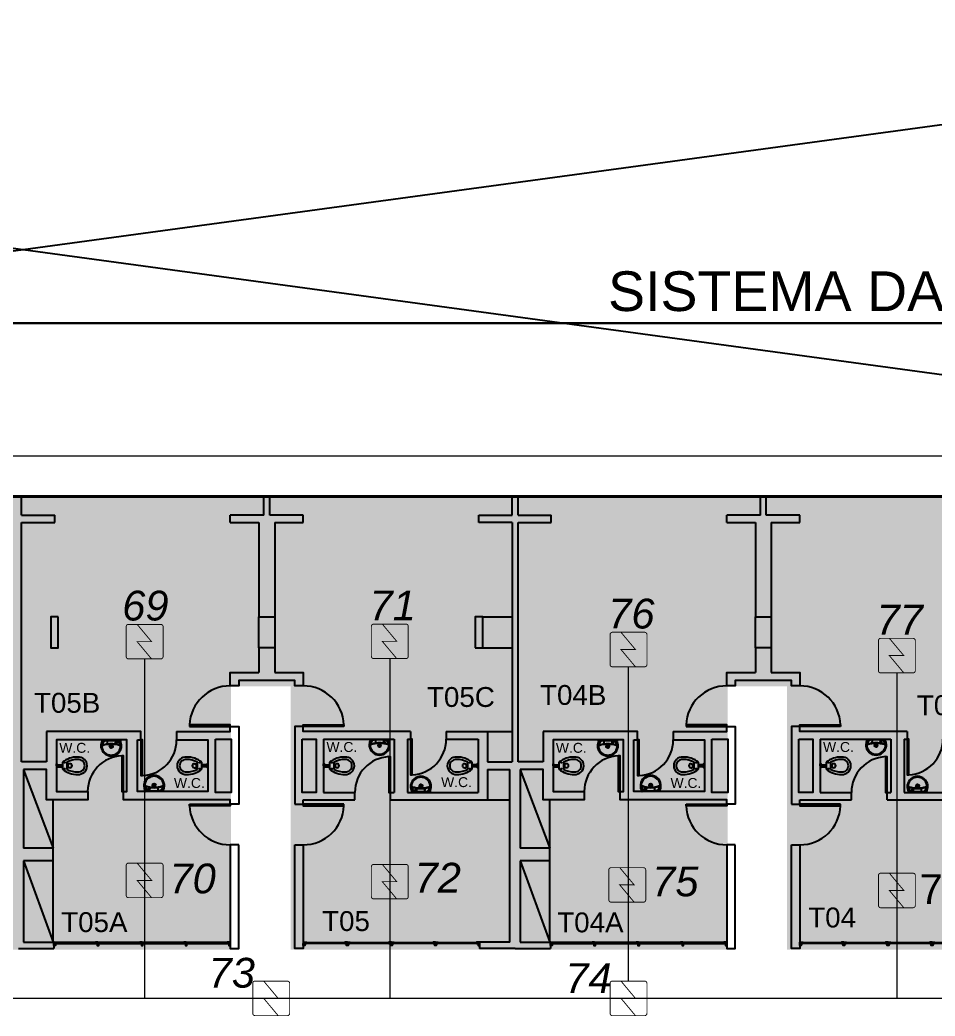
# Model space of a CAD drawing. Header units: metres. Extents: x -331 to 2982, y 362 to 2539.
# Drawn here: x 809.44 to 827.87, y 1304.15 to 1324.22 of the extents above; entities that cross this region are included whole.
import ezdxf

# ---------------------------------------------------------------- set-up
doc = ezdxf.new("R2010")
doc.units = ezdxf.units.M
doc.layers.add('_salas', color=251, linetype='Continuous', plot=False)
for name, color, linetype in [('ALV', 251, 'Continuous'), ('CX', 251, 'Continuous'), ('Det', 251, 'Continuous'), ('DET. FUMAÇA', 1, 'Continuous'), ('Div', 251, 'Continuous'), ('Est', 251, 'Continuous'), ('Mob', 251, 'Continuous'), ('SALAS NOVAS', 7, 'Continuous'), ('Texto_Salas', 251, 'Continuous'), ('vid', 251, 'Continuous')]:
    doc.layers.add(name, color=color, linetype=linetype)
doc.layers.add('Botoeira_antiga', color=74, linetype='Continuous', lineweight=30)
doc.styles.add('ARIAL', font='arial.ttf')
doc.styles.add('DESTAQUE', font='arial.ttf', dxfattribs={"height": 0.4})
doc.styles.get("Standard").update_dxf_attribs({"font": 'arial.ttf', "height": 0.3})
doc.styles.add('X3G_ENTITY_1416A477', font='arial.ttf', dxfattribs={"height": 0.6})
doc.styles.add('X3G_ENTITY_1416A481', font='arial.ttf', dxfattribs={"height": 0.6})
doc.styles.add('X3G_ENTITY_1416A48B', font='arial.ttf', dxfattribs={"height": 0.6})
doc.styles.add('X3G_ENTITY_1416A495', font='arial.ttf', dxfattribs={"height": 0.6})
doc.styles.add('X3G_ENTITY_1416A49F', font='arial.ttf', dxfattribs={"height": 0.6})
doc.styles.add('X3G_ENTITY_1416A4A9', font='arial.ttf', dxfattribs={"height": 0.6})
doc.styles.add('X3G_ENTITY_1416A4B3', font='arial.ttf', dxfattribs={"height": 0.6})
doc.styles.add('X3G_ENTITY_1416A4BD', font='arial.ttf', dxfattribs={"height": 0.6})
doc.styles.add('X3G_ENTITY_1416A4C7', font='arial.ttf', dxfattribs={"height": 0.6})
doc.styles.add('X3G_ENTITY_1416A4D1', font='arial.ttf', dxfattribs={"height": 0.6})

# ---------------------------------------------------------------- blocks, each defined once
blk = doc.blocks.new('Detector de fumaça')
at = {"layer": 'DET. FUMAÇA', "linetype": 'Continuous', "lineweight": 15, "const_width": 0.0187}
blk.add_lwpolyline([(774.599, 539.816), (775.249, 539.816, -0.414214), (775.296, 539.769), (775.296, 539.167, -0.414214), (775.249, 539.12), (774.599, 539.12, -0.414214), (774.553, 539.167), (774.553, 539.769, -0.414214)], format="xyb", close=True, dxfattribs=at)
blk.add_lwpolyline([(774.773, 539.816), (775.064, 539.468), (774.773, 539.468), (775.064, 539.12)], dxfattribs=at)

msp = doc.modelspace()

# ---------------------------------------------------------------- hatches: boundary and pattern name
at = {"layer": '_salas', "transparency": 33554559}
h = msp.add_hatch(color=256, dxfattribs=at)
h.dxf.hatch_style = 1
h.paths.add_polyline_path([(845.886, 1305.49), (845.886, 1314.61), (773.074, 1314.61), (773.074, 1305.49), (773.859, 1305.49), (773.859, 1310.79), (774.889, 1310.79), (774.889, 1305.49), (783.689, 1305.49), (783.689, 1310.79), (784.889, 1310.79), (784.889, 1305.49), (793.689, 1305.49), (793.689, 1310.79), (794.889, 1310.79), (794.889, 1305.49), (803.689, 1305.49), (803.689, 1310.79), (804.889, 1310.79), (804.889, 1305.49), (813.689, 1305.49), (813.689, 1310.79), (814.889, 1310.79), (814.889, 1305.49), (823.689, 1305.49), (823.689, 1310.79), (824.889, 1310.79), (824.889, 1305.49), (833.689, 1305.49), (833.689, 1310.79), (834.889, 1310.79), (834.889, 1305.49), (843.689, 1305.49), (843.689, 1310.79), (844.889, 1310.79), (844.889, 1309.89), (844.879, 1309.89), (844.879, 1305.49)])

# ---------------------------------------------------------------- linework, layer by layer
at = {"layer": 'ALV'}
for p, q in [((809.469, 1314.241), (809.469, 1314.611)), ((814.349, 1314.611), (814.469, 1314.611)), ((814.349, 1314.241), (814.349, 1314.611)), ((814.469, 1314.241), (814.469, 1314.611)), ((819.349, 1314.241), (819.349, 1314.611)), ((819.469, 1314.241), (819.469, 1314.611)), ((824.349, 1314.611), (824.469, 1314.611)), ((824.349, 1314.241), (824.349, 1314.611)), ((824.469, 1314.241), (824.469, 1314.611)), ((809.469, 1314.241), (810.139, 1314.241)), ((810.139, 1314.091), (810.139, 1314.241)), ((813.674, 1314.091), (813.674, 1314.241)), ((814.349, 1314.241), (813.674, 1314.241)), ((815.144, 1314.241), (814.469, 1314.241)), ((815.144, 1314.091), (815.144, 1314.241)), ((818.679, 1314.091), (818.679, 1314.241)), ((818.679, 1314.241), (819.349, 1314.241)), ((819.469, 1314.241), (820.139, 1314.241)), ((820.139, 1314.091), (820.139, 1314.241)), ((823.674, 1314.091), (823.674, 1314.241)), ((824.349, 1314.241), (823.674, 1314.241)), ((825.144, 1314.241), (824.469, 1314.241)), ((825.144, 1314.091), (825.144, 1314.241)), ((809.469, 1309.269), (809.469, 1314.091)), ((809.469, 1314.091), (810.139, 1314.091)), ((813.674, 1314.091), (814.249, 1314.091)), ((814.249, 1314.091), (814.249, 1312.191)), ((814.569, 1314.091), (815.144, 1314.091)), ((814.569, 1314.091), (814.569, 1312.191)), ((819.349, 1314.091), (818.679, 1314.091)), ((819.349, 1314.091), (819.349, 1309.269)), ((819.469, 1309.269), (819.469, 1314.091)), ((819.469, 1314.091), (820.139, 1314.091)), ((823.674, 1314.091), (824.249, 1314.091)), ((824.249, 1314.091), (824.249, 1312.191)), ((824.569, 1314.091), (825.144, 1314.091)), ((824.569, 1314.091), (824.569, 1312.191)), ((814.249, 1311.571), (814.249, 1311.071)), ((814.569, 1311.571), (814.569, 1311.071)), ((824.249, 1311.571), (824.249, 1311.071)), ((824.569, 1311.571), (824.569, 1311.071)), ((810.964, 1309.881), (809.974, 1309.881)), ((809.974, 1309.881), (809.974, 1309.269)), ((817.304, 1309.881), (817.304, 1309.731)), ((818.024, 1309.881), (818.854, 1309.881)), ((818.024, 1309.881), (818.024, 1309.731)), ((818.854, 1309.881), (818.854, 1309.269)), ((820.964, 1309.881), (819.974, 1309.881)), ((819.974, 1309.881), (819.974, 1309.269)), ((827.304, 1309.881), (827.304, 1309.731)), ((815.554, 1309.731), (815.554, 1308.656)), ((815.554, 1309.731), (816.974, 1309.731)), ((816.974, 1309.731), (816.974, 1308.656)), ((817.244, 1309.731), (817.304, 1309.731)), ((817.244, 1309.731), (817.244, 1308.656)), ((818.024, 1309.731), (818.664, 1309.731)), ((818.664, 1309.731), (818.664, 1308.656)), ((825.554, 1309.731), (825.554, 1308.656)), ((825.554, 1309.731), (826.974, 1309.731)), ((826.974, 1309.731), (826.974, 1308.656)), ((827.244, 1309.731), (827.304, 1309.731)), ((827.244, 1309.731), (827.244, 1308.656)), ((809.974, 1309.269), (809.469, 1309.269)), ((818.854, 1309.269), (819.349, 1309.269)), ((819.974, 1309.269), (819.469, 1309.269)), ((809.514, 1309.119), (809.514, 1307.536)), ((818.854, 1309.119), (818.854, 1308.506)), ((818.854, 1309.119), (819.304, 1309.119)), ((819.304, 1305.636), (819.304, 1309.119)), ((819.514, 1309.119), (819.514, 1307.536)), ((815.554, 1308.656), (816.184, 1308.656)), ((816.184, 1308.506), (816.184, 1308.656)), ((816.904, 1308.656), (816.974, 1308.656)), ((816.904, 1308.506), (816.904, 1308.656)), ((817.244, 1308.656), (818.664, 1308.656)), ((825.554, 1308.656), (826.184, 1308.656)), ((826.184, 1308.506), (826.184, 1308.656)), ((826.904, 1308.656), (826.974, 1308.656)), ((826.904, 1308.506), (826.904, 1308.656)), ((827.244, 1308.656), (828.664, 1308.656)), ((814.974, 1308.421), (815.144, 1308.421)), ((815.144, 1308.506), (816.184, 1308.506)), ((815.144, 1308.421), (815.144, 1308.506)), ((816.904, 1308.506), (818.854, 1308.506)), ((824.974, 1308.421), (825.144, 1308.421)), ((825.144, 1308.506), (826.184, 1308.506)), ((825.144, 1308.421), (825.144, 1308.506)), ((826.904, 1308.506), (828.854, 1308.506)), ((810.109, 1307.536), (809.514, 1307.536)), ((810.109, 1307.276), (810.109, 1307.536)), ((820.109, 1307.536), (819.514, 1307.536)), ((820.109, 1307.276), (820.109, 1307.536)), ((809.514, 1307.276), (809.514, 1305.636)), ((810.109, 1307.276), (809.514, 1307.276)), ((819.514, 1307.276), (819.514, 1305.636)), ((820.109, 1307.276), (819.514, 1307.276)), ((809.514, 1305.636), (810.124, 1305.636)), ((810.124, 1305.636), (810.124, 1305.511)), ((819.304, 1305.636), (818.694, 1305.636)), ((818.694, 1305.636), (818.694, 1305.511)), ((819.514, 1305.636), (820.124, 1305.636)), ((820.124, 1305.636), (820.124, 1305.511)), ((809.409, 1305.511), (810.124, 1305.511)), ((819.409, 1305.511), (818.694, 1305.511)), ((819.409, 1305.511), (820.124, 1305.511))]:
    msp.add_line(p, q, dxfattribs=at)
for points in [[(814.569, 1311.071), (815.144, 1311.071), (815.144, 1310.801), (814.974, 1310.801), (814.974, 1310.911), (813.844, 1310.911), (813.844, 1310.801), (813.674, 1310.801), (813.674, 1311.071), (814.249, 1311.071)], [(824.569, 1311.071), (825.144, 1311.071), (825.144, 1310.801), (824.974, 1310.801), (824.974, 1310.911), (823.844, 1310.911), (823.844, 1310.801), (823.674, 1310.801), (823.674, 1311.071), (824.249, 1311.071)], [(812.594, 1309.881), (813.674, 1309.881), (813.674, 1309.981), (813.844, 1309.981), (813.844, 1308.421), (813.674, 1308.421), (813.674, 1308.506), (811.524, 1308.506), (811.524, 1308.674), (811.594, 1308.674), (811.594, 1309.714), (810.174, 1309.714), (810.174, 1308.674), (810.804, 1308.674), (810.804, 1308.506), (809.974, 1308.506), (809.974, 1309.119), (809.514, 1309.119)], [(811.804, 1309.714), (811.874, 1309.714), (811.874, 1309.881), (809.974, 1309.881)], [(812.594, 1309.881), (812.594, 1309.714), (813.224, 1309.714), (813.224, 1308.674), (811.804, 1308.674), (811.804, 1309.714)], [(817.304, 1309.881), (815.144, 1309.881), (815.144, 1309.981), (814.974, 1309.981), (814.974, 1308.421)], [(822.594, 1309.881), (823.674, 1309.881), (823.674, 1309.981), (823.844, 1309.981), (823.844, 1308.421), (823.674, 1308.421), (823.674, 1308.506), (821.524, 1308.506), (821.524, 1308.674), (821.594, 1308.674), (821.594, 1309.714), (820.174, 1309.714), (820.174, 1308.674), (820.804, 1308.674), (820.804, 1308.506), (819.974, 1308.506), (819.974, 1309.119), (819.514, 1309.119)], [(821.804, 1309.714), (821.874, 1309.714), (821.874, 1309.881), (819.974, 1309.881)], [(822.594, 1309.881), (822.594, 1309.714), (823.224, 1309.714), (823.224, 1308.674), (821.804, 1308.674), (821.804, 1309.714)], [(827.304, 1309.881), (825.144, 1309.881), (825.144, 1309.981), (824.974, 1309.981), (824.974, 1308.421)], [(811.884, 1305.615), (811.884, 1305.575), (811.914, 1305.575), (811.914, 1305.615)], [(816.047, 1305.615), (816.047, 1305.575), (816.017, 1305.575), (816.017, 1305.615)], [(816.934, 1305.615), (816.934, 1305.575), (816.904, 1305.575), (816.904, 1305.615)], [(821.884, 1305.615), (821.884, 1305.575), (821.914, 1305.575), (821.914, 1305.615)], [(826.047, 1305.615), (826.047, 1305.575), (826.017, 1305.575), (826.017, 1305.615)], [(826.934, 1305.615), (826.934, 1305.575), (826.904, 1305.575), (826.904, 1305.615)]]:
    msp.add_lwpolyline(points, dxfattribs=at)
for points in [[(813.374, 1309.731), (813.694, 1309.731), (813.694, 1308.656), (813.374, 1308.656)], [(815.124, 1309.731), (815.404, 1309.731), (815.404, 1308.656), (815.124, 1308.656)], [(823.374, 1309.731), (823.694, 1309.731), (823.694, 1308.656), (823.374, 1308.656)], [(825.124, 1309.731), (825.404, 1309.731), (825.404, 1308.656), (825.124, 1308.656)], [(813.844, 1307.601), (813.674, 1307.601), (813.674, 1305.511), (813.844, 1305.511)], [(814.974, 1307.601), (815.144, 1307.601), (815.144, 1305.511), (814.974, 1305.511)], [(823.844, 1307.601), (823.674, 1307.601), (823.674, 1305.511), (823.844, 1305.511)], [(824.974, 1307.601), (825.144, 1307.601), (825.144, 1305.511), (824.974, 1305.511)], [(813.67, 1305.635), (810.128, 1305.635), (810.128, 1305.615), (813.67, 1305.615)], [(811.851, 1305.635), (811.897, 1305.635), (811.897, 1305.615), (811.851, 1305.615), (811.851, 1305.614), (811.898, 1305.614), (811.898, 1305.636), (811.851, 1305.636)], [(811.898, 1305.636), (811.901, 1305.636), (811.901, 1305.614), (811.898, 1305.614)], [(811.947, 1305.635), (811.902, 1305.635), (811.902, 1305.615), (811.947, 1305.615), (811.947, 1305.614), (811.901, 1305.614), (811.901, 1305.636), (811.947, 1305.636)], [(815.148, 1305.635), (818.69, 1305.635), (818.69, 1305.615), (815.148, 1305.615)], [(815.984, 1305.635), (816.029, 1305.635), (816.029, 1305.615), (815.984, 1305.615), (815.984, 1305.614), (816.03, 1305.614), (816.03, 1305.636), (815.984, 1305.636)], [(816.033, 1305.636), (816.03, 1305.636), (816.03, 1305.614), (816.033, 1305.614)], [(816.08, 1305.635), (816.034, 1305.635), (816.034, 1305.615), (816.08, 1305.615), (816.08, 1305.614), (816.033, 1305.614), (816.033, 1305.636), (816.08, 1305.636)], [(816.871, 1305.635), (816.917, 1305.635), (816.917, 1305.615), (816.871, 1305.615), (816.871, 1305.614), (816.918, 1305.614), (816.918, 1305.636), (816.871, 1305.636)], [(816.921, 1305.636), (816.918, 1305.636), (816.918, 1305.614), (816.921, 1305.614)], [(816.967, 1305.635), (816.922, 1305.635), (816.922, 1305.615), (816.967, 1305.615), (816.967, 1305.614), (816.921, 1305.614), (816.921, 1305.636), (816.967, 1305.636)], [(823.67, 1305.635), (820.128, 1305.635), (820.128, 1305.615), (823.67, 1305.615)], [(821.851, 1305.635), (821.897, 1305.635), (821.897, 1305.615), (821.851, 1305.615), (821.851, 1305.614), (821.898, 1305.614), (821.898, 1305.636), (821.851, 1305.636)], [(821.898, 1305.636), (821.901, 1305.636), (821.901, 1305.614), (821.898, 1305.614)], [(821.947, 1305.635), (821.902, 1305.635), (821.902, 1305.615), (821.947, 1305.615), (821.947, 1305.614), (821.901, 1305.614), (821.901, 1305.636), (821.947, 1305.636)], [(825.148, 1305.635), (828.69, 1305.635), (828.69, 1305.615), (825.148, 1305.615)], [(825.984, 1305.635), (826.029, 1305.635), (826.029, 1305.615), (825.984, 1305.615), (825.984, 1305.614), (826.03, 1305.614), (826.03, 1305.636), (825.984, 1305.636)], [(826.033, 1305.636), (826.03, 1305.636), (826.03, 1305.614), (826.033, 1305.614)], [(826.08, 1305.635), (826.034, 1305.635), (826.034, 1305.615), (826.08, 1305.615), (826.08, 1305.614), (826.033, 1305.614), (826.033, 1305.636), (826.08, 1305.636)], [(826.871, 1305.635), (826.917, 1305.635), (826.917, 1305.615), (826.871, 1305.615), (826.871, 1305.614), (826.918, 1305.614), (826.918, 1305.636), (826.871, 1305.636)], [(826.921, 1305.636), (826.918, 1305.636), (826.918, 1305.614), (826.921, 1305.614)], [(826.967, 1305.635), (826.922, 1305.635), (826.922, 1305.615), (826.967, 1305.615), (826.967, 1305.614), (826.921, 1305.614), (826.921, 1305.636), (826.967, 1305.636)]]:
    msp.add_lwpolyline(points, close=True, dxfattribs=at)
at = {"layer": 'Botoeira_antiga'}
msp.add_lwpolyline([(872.49, 1318.109, 0.414214), (873.39, 1319.009), (873.39, 1344.645, 0.414214), (872.49, 1345.545), (763.344, 1345.545, 0.414214), (762.444, 1344.645), (762.444, 1319.009, 0.414214), (763.344, 1318.109)], format="xyb", close=True, dxfattribs=at)
at = {"layer": 'CX'}
for points in [[(812.854, 1309.981), (813.674, 1309.981), (813.674, 1310.016), (812.854, 1310.016)], [(815.964, 1309.981), (815.144, 1309.981), (815.144, 1310.016), (815.964, 1310.016)], [(822.854, 1309.981), (823.674, 1309.981), (823.674, 1310.016), (822.854, 1310.016)], [(825.964, 1309.981), (825.144, 1309.981), (825.144, 1310.016), (825.964, 1310.016)], [(811.909, 1308.994), (811.909, 1309.714), (811.874, 1309.714), (811.874, 1308.994)], [(817.339, 1309.011), (817.339, 1309.731), (817.304, 1309.731), (817.304, 1309.011)], [(821.909, 1308.994), (821.909, 1309.714), (821.874, 1309.714), (821.874, 1308.994)], [(827.339, 1309.011), (827.339, 1309.731), (827.304, 1309.731), (827.304, 1309.011)], [(811.489, 1309.394), (811.489, 1308.674), (811.524, 1308.674), (811.524, 1309.394)], [(821.489, 1309.394), (821.489, 1308.674), (821.524, 1308.674), (821.524, 1309.394)], [(816.869, 1309.376), (816.869, 1308.656), (816.904, 1308.656), (816.904, 1309.376)], [(826.869, 1309.376), (826.869, 1308.656), (826.904, 1308.656), (826.904, 1309.376)], [(812.854, 1308.421), (813.674, 1308.421), (813.674, 1308.386), (812.854, 1308.386)], [(815.964, 1308.421), (815.144, 1308.421), (815.144, 1308.386), (815.964, 1308.386)], [(822.854, 1308.421), (823.674, 1308.421), (823.674, 1308.386), (822.854, 1308.386)], [(825.964, 1308.421), (825.144, 1308.421), (825.144, 1308.386), (825.964, 1308.386)], [(810.127, 1305.636), (810.124, 1305.636), (810.124, 1305.614), (810.127, 1305.614)], [(810.187, 1305.635), (810.128, 1305.635), (810.128, 1305.615), (810.187, 1305.615), (810.187, 1305.614), (810.127, 1305.614), (810.127, 1305.636), (810.187, 1305.636)], [(810.964, 1305.635), (811.009, 1305.635), (811.009, 1305.615), (810.964, 1305.615), (810.964, 1305.614), (811.01, 1305.614), (811.01, 1305.636), (810.964, 1305.636)], [(811.01, 1305.636), (811.013, 1305.636), (811.013, 1305.614), (811.01, 1305.614)], [(811.06, 1305.635), (811.014, 1305.635), (811.014, 1305.615), (811.06, 1305.615), (811.06, 1305.614), (811.013, 1305.614), (811.013, 1305.636), (811.06, 1305.636)], [(812.739, 1305.635), (812.784, 1305.635), (812.784, 1305.615), (812.739, 1305.615), (812.739, 1305.614), (812.785, 1305.614), (812.785, 1305.636), (812.739, 1305.636)], [(812.785, 1305.636), (812.788, 1305.636), (812.788, 1305.614), (812.785, 1305.614)], [(812.835, 1305.635), (812.789, 1305.635), (812.789, 1305.615), (812.835, 1305.615), (812.835, 1305.614), (812.788, 1305.614), (812.788, 1305.636), (812.835, 1305.636)], [(813.611, 1305.635), (813.67, 1305.635), (813.67, 1305.615), (813.611, 1305.615), (813.611, 1305.614), (813.671, 1305.614), (813.671, 1305.636), (813.611, 1305.636)], [(813.671, 1305.636), (813.674, 1305.636), (813.674, 1305.614), (813.671, 1305.614)], [(815.147, 1305.636), (815.144, 1305.636), (815.144, 1305.614), (815.147, 1305.614)], [(815.207, 1305.635), (815.148, 1305.635), (815.148, 1305.615), (815.207, 1305.615), (815.207, 1305.614), (815.147, 1305.614), (815.147, 1305.636), (815.207, 1305.636)], [(817.759, 1305.635), (817.804, 1305.635), (817.804, 1305.615), (817.759, 1305.615), (817.759, 1305.614), (817.805, 1305.614), (817.805, 1305.636), (817.759, 1305.636)], [(817.808, 1305.636), (817.805, 1305.636), (817.805, 1305.614), (817.808, 1305.614)], [(817.855, 1305.635), (817.809, 1305.635), (817.809, 1305.615), (817.855, 1305.615), (817.855, 1305.614), (817.808, 1305.614), (817.808, 1305.636), (817.855, 1305.636)], [(818.631, 1305.635), (818.69, 1305.635), (818.69, 1305.615), (818.631, 1305.615), (818.631, 1305.614), (818.691, 1305.614), (818.691, 1305.636), (818.631, 1305.636)], [(818.691, 1305.636), (818.694, 1305.636), (818.694, 1305.614), (818.691, 1305.614)], [(820.127, 1305.636), (820.124, 1305.636), (820.124, 1305.614), (820.127, 1305.614)], [(820.187, 1305.635), (820.128, 1305.635), (820.128, 1305.615), (820.187, 1305.615), (820.187, 1305.614), (820.127, 1305.614), (820.127, 1305.636), (820.187, 1305.636)], [(820.964, 1305.635), (821.009, 1305.635), (821.009, 1305.615), (820.964, 1305.615), (820.964, 1305.614), (821.01, 1305.614), (821.01, 1305.636), (820.964, 1305.636)], [(821.01, 1305.636), (821.013, 1305.636), (821.013, 1305.614), (821.01, 1305.614)], [(821.06, 1305.635), (821.014, 1305.635), (821.014, 1305.615), (821.06, 1305.615), (821.06, 1305.614), (821.013, 1305.614), (821.013, 1305.636), (821.06, 1305.636)], [(822.739, 1305.635), (822.784, 1305.635), (822.784, 1305.615), (822.739, 1305.615), (822.739, 1305.614), (822.785, 1305.614), (822.785, 1305.636), (822.739, 1305.636)], [(822.785, 1305.636), (822.788, 1305.636), (822.788, 1305.614), (822.785, 1305.614)], [(822.835, 1305.635), (822.789, 1305.635), (822.789, 1305.615), (822.835, 1305.615), (822.835, 1305.614), (822.788, 1305.614), (822.788, 1305.636), (822.835, 1305.636)], [(823.611, 1305.635), (823.67, 1305.635), (823.67, 1305.615), (823.611, 1305.615), (823.611, 1305.614), (823.671, 1305.614), (823.671, 1305.636), (823.611, 1305.636)], [(823.671, 1305.636), (823.674, 1305.636), (823.674, 1305.614), (823.671, 1305.614)], [(825.147, 1305.636), (825.144, 1305.636), (825.144, 1305.614), (825.147, 1305.614)], [(825.207, 1305.635), (825.148, 1305.635), (825.148, 1305.615), (825.207, 1305.615), (825.207, 1305.614), (825.147, 1305.614), (825.147, 1305.636), (825.207, 1305.636)], [(827.759, 1305.635), (827.804, 1305.635), (827.804, 1305.615), (827.759, 1305.615), (827.759, 1305.614), (827.805, 1305.614), (827.805, 1305.636), (827.759, 1305.636)], [(827.808, 1305.636), (827.805, 1305.636), (827.805, 1305.614), (827.808, 1305.614)], [(827.855, 1305.635), (827.809, 1305.635), (827.809, 1305.615), (827.855, 1305.615), (827.855, 1305.614), (827.808, 1305.614), (827.808, 1305.636), (827.855, 1305.636)]]:
    msp.add_lwpolyline(points, close=True, dxfattribs=at)
for points in [[(810.154, 1305.615), (810.154, 1305.575), (810.124, 1305.575), (810.124, 1305.615)], [(810.997, 1305.615), (810.997, 1305.575), (811.027, 1305.575), (811.027, 1305.615)], [(812.772, 1305.615), (812.772, 1305.575), (812.802, 1305.575), (812.802, 1305.615)], [(813.644, 1305.615), (813.644, 1305.575), (813.674, 1305.575), (813.674, 1305.615)], [(815.174, 1305.615), (815.174, 1305.575), (815.144, 1305.575), (815.144, 1305.615)], [(817.822, 1305.615), (817.822, 1305.575), (817.792, 1305.575), (817.792, 1305.615)], [(818.664, 1305.615), (818.664, 1305.575), (818.694, 1305.575), (818.694, 1305.615)], [(820.154, 1305.615), (820.154, 1305.575), (820.124, 1305.575), (820.124, 1305.615)], [(820.997, 1305.615), (820.997, 1305.575), (821.027, 1305.575), (821.027, 1305.615)], [(822.772, 1305.615), (822.772, 1305.575), (822.802, 1305.575), (822.802, 1305.615)], [(823.644, 1305.615), (823.644, 1305.575), (823.674, 1305.575), (823.674, 1305.615)], [(825.174, 1305.615), (825.174, 1305.575), (825.144, 1305.575), (825.144, 1305.615)], [(827.822, 1305.615), (827.822, 1305.575), (827.792, 1305.575), (827.792, 1305.615)]]:
    msp.add_lwpolyline(points, dxfattribs=at)
at = {"layer": 'CX', "color": 251, "true_color": 0x606060}
for centre, radius, start, end in [((813.674, 1309.981), 0.821, 90, 177.5559), ((815.144, 1309.981), 0.821, 2.4441, 90), ((823.674, 1309.981), 0.821, 90, 177.5559), ((825.144, 1309.981), 0.821, 2.4441, 90), ((811.874, 1309.714), 0.721, 272.783, 0), ((817.304, 1309.731), 0.721, 272.783, 0), ((821.874, 1309.714), 0.721, 272.783, 0), ((827.304, 1309.731), 0.721, 272.783, 0), ((811.524, 1308.674), 0.721, 92.783, 180), ((821.524, 1308.674), 0.721, 92.783, 180), ((816.904, 1308.656), 0.721, 92.783, 180), ((826.904, 1308.656), 0.721, 92.783, 180), ((813.674, 1308.421), 0.821, 182.4441, 270), ((815.144, 1308.421), 0.821, 270, 357.5559), ((823.674, 1308.421), 0.821, 182.4441, 270), ((825.144, 1308.421), 0.821, 270, 357.5559)]:
    msp.add_arc(centre, radius, start, end, dxfattribs=at)
at = {"layer": 'Det', "color": 251}
for p, q in [((841.129, 1323.891), (773.124, 1314.631)), ((777.964, 1323.89), (845.929, 1314.631))]:
    msp.add_line(p, q, dxfattribs=at)
at = {"layer": 'Div', "color": 230, "linetype": 'Continuous', "lineweight": 0}
msp.add_line((744.152, 1315.437), (872.39, 1315.437), dxfattribs=at)
at = {"layer": 'Div', "color": 150, "linetype": 'Continuous', "lineweight": 0}
for p, q in [((811.95, 1311.345), (811.95, 1304.507)), ((816.888, 1311.351), (816.888, 1304.507)), ((821.695, 1304.855), (821.695, 1311.187)), ((827.098, 1311.064), (827.098, 1304.507)), ((847.645, 1304.507), (747.654, 1304.507))]:
    msp.add_line(p, q, dxfattribs=at)
at = {"layer": 'Est'}
for points in [[(814.249, 1312.191), (814.569, 1312.191), (814.569, 1311.571), (814.249, 1311.571)], [(818.609, 1311.571), (818.759, 1311.571), (818.759, 1312.191), (818.609, 1312.191)], [(824.249, 1312.191), (824.569, 1312.191), (824.569, 1311.571), (824.249, 1311.571)]]:
    msp.add_lwpolyline(points, close=True, dxfattribs=at)
at = {"layer": 'Mob'}
for p, q in [((818.759, 1312.191), (819.349, 1312.191)), ((818.759, 1311.571), (819.349, 1311.571)), ((818.854, 1309.881), (819.349, 1309.881)), ((811.101, 1309.714), (811.452, 1309.714)), ((816.503, 1309.731), (816.855, 1309.731)), ((821.101, 1309.714), (821.452, 1309.714)), ((826.503, 1309.731), (826.855, 1309.731)), ((810.174, 1309.194), (810.174, 1309.234)), ((810.174, 1309.234), (810.185, 1309.234)), ((810.174, 1309.194), (810.174, 1309.153)), ((810.194, 1309.214), (810.194, 1309.225)), ((810.194, 1309.214), (810.194, 1309.174)), ((810.194, 1309.214), (810.294, 1309.214)), ((810.294, 1309.264), (810.294, 1309.124)), ((810.382, 1309.264), (810.382, 1309.124)), ((810.413, 1309.153), (810.413, 1309.234)), ((810.442, 1309.234), (810.413, 1309.234)), ((812.956, 1309.234), (812.985, 1309.234)), ((812.985, 1309.234), (812.985, 1309.153)), ((813.016, 1309.124), (813.016, 1309.264)), ((813.104, 1309.124), (813.104, 1309.264)), ((813.204, 1309.214), (813.104, 1309.214)), ((813.204, 1309.214), (813.204, 1309.225)), ((813.204, 1309.174), (813.204, 1309.214)), ((813.224, 1309.234), (813.213, 1309.234)), ((813.224, 1309.194), (813.224, 1309.234)), ((813.224, 1309.194), (813.224, 1309.153)), ((815.554, 1309.194), (815.554, 1309.234)), ((815.554, 1309.234), (815.565, 1309.234)), ((815.554, 1309.194), (815.554, 1309.153)), ((815.574, 1309.214), (815.574, 1309.225)), ((815.574, 1309.214), (815.574, 1309.174)), ((815.574, 1309.214), (815.674, 1309.214)), ((815.674, 1309.264), (815.674, 1309.124)), ((815.762, 1309.264), (815.762, 1309.124)), ((815.793, 1309.153), (815.793, 1309.234)), ((815.822, 1309.234), (815.793, 1309.234)), ((818.396, 1309.234), (818.425, 1309.234)), ((818.425, 1309.234), (818.425, 1309.153)), ((818.456, 1309.124), (818.456, 1309.264)), ((818.544, 1309.124), (818.544, 1309.264)), ((818.644, 1309.214), (818.544, 1309.214)), ((818.644, 1309.214), (818.644, 1309.225)), ((818.644, 1309.174), (818.644, 1309.214)), ((818.664, 1309.234), (818.653, 1309.234)), ((818.664, 1309.194), (818.664, 1309.234)), ((818.664, 1309.194), (818.664, 1309.153)), ((820.174, 1309.194), (820.174, 1309.234)), ((820.174, 1309.234), (820.185, 1309.234)), ((820.174, 1309.194), (820.174, 1309.153)), ((820.194, 1309.214), (820.194, 1309.225)), ((820.194, 1309.214), (820.194, 1309.174)), ((820.194, 1309.214), (820.294, 1309.214)), ((820.294, 1309.264), (820.294, 1309.124)), ((820.382, 1309.264), (820.382, 1309.124)), ((820.413, 1309.153), (820.413, 1309.234)), ((820.442, 1309.234), (820.413, 1309.234)), ((822.956, 1309.234), (822.985, 1309.234)), ((822.985, 1309.234), (822.985, 1309.153)), ((823.016, 1309.124), (823.016, 1309.264)), ((823.104, 1309.124), (823.104, 1309.264)), ((823.204, 1309.214), (823.104, 1309.214)), ((823.204, 1309.214), (823.204, 1309.225)), ((823.204, 1309.174), (823.204, 1309.214)), ((823.224, 1309.234), (823.213, 1309.234)), ((823.224, 1309.194), (823.224, 1309.234)), ((823.224, 1309.194), (823.224, 1309.153)), ((825.554, 1309.194), (825.554, 1309.234)), ((825.554, 1309.234), (825.565, 1309.234)), ((825.554, 1309.194), (825.554, 1309.153)), ((825.574, 1309.214), (825.574, 1309.225)), ((825.574, 1309.214), (825.574, 1309.174)), ((825.574, 1309.214), (825.674, 1309.214)), ((825.674, 1309.264), (825.674, 1309.124)), ((825.762, 1309.264), (825.762, 1309.124)), ((825.793, 1309.153), (825.793, 1309.234)), ((825.822, 1309.234), (825.793, 1309.234)), ((810.174, 1309.153), (810.185, 1309.153)), ((810.194, 1309.174), (810.294, 1309.174)), ((810.194, 1309.174), (810.194, 1309.163)), ((810.442, 1309.153), (810.413, 1309.153)), ((812.956, 1309.153), (812.985, 1309.153)), ((813.204, 1309.174), (813.104, 1309.174)), ((813.204, 1309.174), (813.204, 1309.163)), ((813.224, 1309.153), (813.213, 1309.153)), ((815.554, 1309.153), (815.565, 1309.153)), ((815.574, 1309.174), (815.674, 1309.174)), ((815.574, 1309.174), (815.574, 1309.163)), ((815.822, 1309.153), (815.793, 1309.153)), ((818.396, 1309.153), (818.425, 1309.153)), ((818.644, 1309.174), (818.544, 1309.174)), ((818.644, 1309.174), (818.644, 1309.163)), ((818.664, 1309.153), (818.653, 1309.153)), ((820.174, 1309.153), (820.185, 1309.153)), ((820.194, 1309.174), (820.294, 1309.174)), ((820.194, 1309.174), (820.194, 1309.163)), ((820.442, 1309.153), (820.413, 1309.153)), ((822.956, 1309.153), (822.985, 1309.153)), ((823.204, 1309.174), (823.104, 1309.174)), ((823.204, 1309.174), (823.204, 1309.163)), ((823.224, 1309.153), (823.213, 1309.153)), ((825.554, 1309.153), (825.565, 1309.153)), ((825.574, 1309.174), (825.674, 1309.174)), ((825.574, 1309.174), (825.574, 1309.163)), ((825.822, 1309.153), (825.793, 1309.153)), ((812.317, 1308.674), (811.966, 1308.674)), ((817.69, 1308.656), (817.339, 1308.656)), ((822.317, 1308.674), (821.966, 1308.674)), ((827.69, 1308.656), (827.339, 1308.656)), ((818.854, 1308.506), (819.304, 1308.506))]:
    msp.add_line(p, q, dxfattribs=at)
at = {"layer": 'Mob', "ltscale": 0.8}
for p, q in [((809.514, 1309.111), (810.109, 1307.536)), ((819.514, 1309.111), (820.109, 1307.536)), ((809.514, 1307.276), (810.109, 1305.636)), ((819.514, 1307.276), (820.109, 1305.636))]:
    msp.add_line(p, q, dxfattribs=at)
at = {"layer": 'Mob'}
for points in [[(811.277, 1309.703, 0.019765), (811.151, 1309.698, 0.055725), (811.133, 1309.696, 0.26837), (811.1, 1309.66, 0.08527), (811.088, 1309.572, 0.373975), (811.277, 1309.408, 0.373975), (811.467, 1309.572, 0.08527), (811.455, 1309.66, 0.26837), (811.421, 1309.696, 0.055725), (811.403, 1309.698, 0.019765)], [(816.68, 1309.72, 0.019765), (816.554, 1309.715, 0.055725), (816.536, 1309.713, 0.26837), (816.503, 1309.677, 0.08527), (816.491, 1309.59, 0.373975), (816.68, 1309.425, 0.373975), (816.869, 1309.59, 0.08527), (816.857, 1309.677, 0.26837), (816.824, 1309.713, 0.055725), (816.806, 1309.715, 0.019765)], [(821.277, 1309.703, 0.019765), (821.151, 1309.698, 0.055725), (821.133, 1309.696, 0.26837), (821.1, 1309.66, 0.08527), (821.088, 1309.572, 0.373975), (821.277, 1309.408, 0.373975), (821.467, 1309.572, 0.08527), (821.455, 1309.66, 0.26837), (821.421, 1309.696, 0.055725), (821.403, 1309.698, 0.019765)], [(826.68, 1309.72, 0.019765), (826.554, 1309.715, 0.055725), (826.536, 1309.713, 0.26837), (826.503, 1309.677, 0.08527), (826.491, 1309.59, 0.373975), (826.68, 1309.425, 0.373975), (826.869, 1309.59, 0.08527), (826.857, 1309.677, 0.26837), (826.824, 1309.713, 0.055725), (826.806, 1309.715, 0.019765)], [(812.141, 1308.684, 0.019765), (812.267, 1308.689, 0.055725), (812.285, 1308.692, 0.26837), (812.318, 1308.728, 0.08527), (812.33, 1308.815, 0.373975), (812.141, 1308.98, 0.373975), (811.951, 1308.815, 0.08527), (811.963, 1308.728, 0.26837), (811.997, 1308.692, 0.055725), (812.015, 1308.689, 0.019765)], [(817.514, 1308.667, 0.019765), (817.64, 1308.672, 0.055725), (817.658, 1308.674, 0.26837), (817.691, 1308.71, 0.08527), (817.703, 1308.798, 0.373975), (817.514, 1308.962, 0.373975), (817.324, 1308.798, 0.08527), (817.336, 1308.71, 0.26837), (817.37, 1308.674, 0.055725), (817.388, 1308.672, 0.019765)], [(822.141, 1308.684, 0.019765), (822.267, 1308.689, 0.055725), (822.285, 1308.692, 0.26837), (822.318, 1308.728, 0.08527), (822.33, 1308.815, 0.373975), (822.141, 1308.98, 0.373975), (821.951, 1308.815, 0.08527), (821.963, 1308.728, 0.26837), (821.997, 1308.692, 0.055725), (822.015, 1308.689, 0.019765)], [(827.514, 1308.667, 0.019765), (827.64, 1308.672, 0.055725), (827.658, 1308.674, 0.26837), (827.691, 1308.71, 0.08527), (827.703, 1308.798, 0.373975), (827.514, 1308.962, 0.373975), (827.324, 1308.798, 0.08527), (827.336, 1308.71, 0.26837), (827.37, 1308.674, 0.055725), (827.388, 1308.672, 0.019765)]]:
    msp.add_lwpolyline(points, format="xyb", close=True, dxfattribs=at)
for points in [[(811.452, 1309.606, 0.09339), (811.439, 1309.66, 0.281673), (811.394, 1309.693, 0.022774), (811.304, 1309.698), (811.277, 1309.698), (811.25, 1309.698, 0.022774), (811.16, 1309.693, 0.281673), (811.115, 1309.66, 0.09339), (811.103, 1309.606)], [(811.452, 1309.606, -0.557482), (811.444, 1309.601, 0.068592), (811.34, 1309.631, 0.02486), (811.277, 1309.636, 0.02486), (811.214, 1309.631, 0.068592), (811.11, 1309.601, -0.557482), (811.103, 1309.606)], [(811.445, 1309.601, 0.072415), (811.277, 1309.624, 0.072415), (811.11, 1309.601)], [(811.113, 1309.602, -0.467154), (811.115, 1309.609, -0.039312), (811.182, 1309.633, 0.320715), (811.201, 1309.653, 0.032811), (811.205, 1309.691)], [(816.854, 1309.624, 0.09339), (816.842, 1309.677, 0.281673), (816.797, 1309.71, 0.022774), (816.707, 1309.716), (816.68, 1309.716), (816.653, 1309.716, 0.022774), (816.563, 1309.71, 0.281673), (816.518, 1309.677, 0.09339), (816.505, 1309.624)], [(816.854, 1309.624, -0.557482), (816.847, 1309.619, 0.068592), (816.743, 1309.649, 0.02486), (816.68, 1309.654, 0.02486), (816.617, 1309.649, 0.068592), (816.513, 1309.619, -0.557482), (816.505, 1309.624)], [(816.847, 1309.619, 0.072415), (816.68, 1309.642, 0.072415), (816.512, 1309.619)], [(816.515, 1309.62, -0.467154), (816.518, 1309.627, -0.039312), (816.585, 1309.651, 0.320715), (816.604, 1309.671, 0.032811), (816.608, 1309.709)], [(821.452, 1309.606, 0.09339), (821.439, 1309.66, 0.281673), (821.394, 1309.693, 0.022774), (821.304, 1309.698), (821.277, 1309.698), (821.25, 1309.698, 0.022774), (821.16, 1309.693, 0.281673), (821.115, 1309.66, 0.09339), (821.103, 1309.606)], [(821.452, 1309.606, -0.557482), (821.444, 1309.601, 0.068592), (821.34, 1309.631, 0.02486), (821.277, 1309.636, 0.02486), (821.214, 1309.631, 0.068592), (821.11, 1309.601, -0.557482), (821.103, 1309.606)], [(821.445, 1309.601, 0.072415), (821.277, 1309.624, 0.072415), (821.11, 1309.601)], [(821.113, 1309.602, -0.467154), (821.115, 1309.609, -0.039312), (821.182, 1309.633, 0.320715), (821.201, 1309.653, 0.032811), (821.205, 1309.691)], [(826.854, 1309.624, 0.09339), (826.842, 1309.677, 0.281673), (826.797, 1309.71, 0.022774), (826.707, 1309.716), (826.68, 1309.716), (826.653, 1309.716, 0.022774), (826.563, 1309.71, 0.281673), (826.518, 1309.677, 0.09339), (826.505, 1309.624)], [(826.854, 1309.624, -0.557482), (826.847, 1309.619, 0.068592), (826.743, 1309.649, 0.02486), (826.68, 1309.654, 0.02486), (826.617, 1309.649, 0.068592), (826.513, 1309.619, -0.557482), (826.505, 1309.624)], [(826.847, 1309.619, 0.072415), (826.68, 1309.642, 0.072415), (826.512, 1309.619)], [(826.515, 1309.62, -0.467154), (826.518, 1309.627, -0.039312), (826.585, 1309.651, 0.320715), (826.604, 1309.671, 0.032811), (826.608, 1309.709)], [(811.966, 1308.781, -0.557482), (811.974, 1308.786, 0.068592), (812.078, 1308.756, 0.02486), (812.141, 1308.751, 0.02486), (812.204, 1308.756, 0.068592), (812.308, 1308.786, -0.557482), (812.315, 1308.781)], [(811.973, 1308.786, 0.072415), (812.141, 1308.763, 0.072415), (812.308, 1308.786)], [(812.305, 1308.785, -0.467154), (812.303, 1308.778, -0.039312), (812.236, 1308.754, 0.320715), (812.217, 1308.734, 0.032811), (812.213, 1308.696)], [(821.966, 1308.781, -0.557482), (821.974, 1308.786, 0.068592), (822.078, 1308.756, 0.02486), (822.141, 1308.751, 0.02486), (822.204, 1308.756, 0.068592), (822.308, 1308.786, -0.557482), (822.315, 1308.781)], [(821.973, 1308.786, 0.072415), (822.141, 1308.763, 0.072415), (822.308, 1308.786)], [(822.305, 1308.785, -0.467154), (822.303, 1308.778, -0.039312), (822.236, 1308.754, 0.320715), (822.217, 1308.734, 0.032811), (822.213, 1308.696)], [(811.966, 1308.781, 0.09339), (811.979, 1308.728, 0.281673), (812.024, 1308.695, 0.022774), (812.114, 1308.689), (812.141, 1308.689), (812.168, 1308.689, 0.022774), (812.258, 1308.695, 0.281673), (812.303, 1308.728, 0.09339), (812.315, 1308.781)], [(817.339, 1308.763, -0.557482), (817.347, 1308.768, 0.068592), (817.451, 1308.738, 0.02486), (817.514, 1308.733, 0.02486), (817.577, 1308.738, 0.068592), (817.681, 1308.768, -0.557482), (817.688, 1308.763)], [(817.339, 1308.763, 0.09339), (817.352, 1308.71, 0.281673), (817.397, 1308.677, 0.022774), (817.487, 1308.671), (817.514, 1308.671), (817.541, 1308.671, 0.022774), (817.631, 1308.677, 0.281673), (817.676, 1308.71, 0.09339), (817.688, 1308.763)], [(817.346, 1308.769, 0.072415), (817.514, 1308.745, 0.072415), (817.681, 1308.769)], [(817.678, 1308.767, -0.467154), (817.676, 1308.76, -0.039312), (817.609, 1308.737, 0.320715), (817.59, 1308.716, 0.032811), (817.586, 1308.679)], [(821.966, 1308.781, 0.09339), (821.979, 1308.728, 0.281673), (822.024, 1308.695, 0.022774), (822.114, 1308.689), (822.141, 1308.689), (822.168, 1308.689, 0.022774), (822.258, 1308.695, 0.281673), (822.303, 1308.728, 0.09339), (822.315, 1308.781)], [(827.339, 1308.763, -0.557482), (827.347, 1308.768, 0.068592), (827.451, 1308.738, 0.02486), (827.514, 1308.733, 0.02486), (827.577, 1308.738, 0.068592), (827.681, 1308.768, -0.557482), (827.688, 1308.763)], [(827.339, 1308.763, 0.09339), (827.352, 1308.71, 0.281673), (827.397, 1308.677, 0.022774), (827.487, 1308.671), (827.514, 1308.671), (827.541, 1308.671, 0.022774), (827.631, 1308.677, 0.281673), (827.676, 1308.71, 0.09339), (827.688, 1308.763)], [(827.346, 1308.769, 0.072415), (827.514, 1308.745, 0.072415), (827.681, 1308.769)], [(827.678, 1308.767, -0.467154), (827.676, 1308.76, -0.039312), (827.609, 1308.737, 0.320715), (827.59, 1308.716, 0.032811), (827.586, 1308.679)]]:
    msp.add_lwpolyline(points, format="xyb", dxfattribs=at)
for points in [[(810.109, 1307.536), (810.109, 1308.506)], [(820.109, 1307.536), (820.109, 1308.506)], [(810.109, 1305.636), (810.109, 1307.276)], [(820.109, 1305.636), (820.109, 1307.276)]]:
    msp.add_lwpolyline(points, dxfattribs=at)
for centre, radius in [((811.277, 1309.583), 0.0328), ((811.277, 1309.583), 0.0203), ((811.376, 1309.657), 0.0158), ((816.68, 1309.601), 0.0328), ((816.68, 1309.601), 0.0203), ((816.779, 1309.674), 0.0158), ((821.277, 1309.583), 0.0328), ((821.277, 1309.583), 0.0203), ((821.376, 1309.657), 0.0158), ((826.68, 1309.601), 0.0328), ((826.68, 1309.601), 0.0203), ((826.779, 1309.674), 0.0158), ((810.34, 1309.256), 0.00707), ((813.058, 1309.256), 0.00707), ((815.72, 1309.256), 0.00707), ((818.498, 1309.256), 0.00707), ((820.34, 1309.256), 0.00707), ((823.058, 1309.256), 0.00707), ((825.72, 1309.256), 0.00707), ((810.34, 1309.132), 0.00707), ((813.058, 1309.132), 0.00707), ((815.72, 1309.132), 0.00707), ((818.498, 1309.132), 0.00707), ((820.34, 1309.132), 0.00707), ((823.058, 1309.132), 0.00707), ((825.72, 1309.132), 0.00707), ((812.141, 1308.804), 0.0328), ((812.141, 1308.804), 0.0203), ((817.514, 1308.787), 0.0328), ((817.514, 1308.787), 0.0203), ((822.141, 1308.804), 0.0328), ((822.141, 1308.804), 0.0203), ((827.514, 1308.787), 0.0328), ((827.514, 1308.787), 0.0203), ((812.042, 1308.73), 0.0158), ((817.415, 1308.713), 0.0158), ((822.042, 1308.73), 0.0158), ((827.415, 1308.713), 0.0158)]:
    msp.add_circle(centre, radius, dxfattribs=at)
for centre, radius, start, end in [((811.335, 1309.589), 0.266, 151.9123, 184.0939), ((811.103, 1309.711), 0.0027, 90, 152.2647), ((811.452, 1309.711), 0.0027, 27.7353, 90), ((811.219, 1309.589), 0.266, 355.9061, 27.7353), ((816.738, 1309.606), 0.266, 151.9123, 184.0939), ((816.68, 1309.616), 0.209, 187.9818, 270), ((816.68, 1309.616), 0.209, 270, 352.0182), ((816.622, 1309.606), 0.266, 355.9061, 27.7353), ((821.335, 1309.589), 0.266, 151.9123, 184.0939), ((821.103, 1309.711), 0.0027, 90, 152.2647), ((821.452, 1309.711), 0.0027, 27.7353, 90), ((821.219, 1309.589), 0.266, 355.9061, 27.7353), ((826.738, 1309.606), 0.266, 151.9123, 184.0939), ((826.68, 1309.616), 0.209, 187.9818, 270), ((826.68, 1309.616), 0.209, 270, 352.0182), ((826.622, 1309.606), 0.266, 355.9061, 27.7353), ((811.277, 1309.599), 0.209, 187.9818, 270), ((811.277, 1309.599), 0.209, 270, 352.0182), ((821.277, 1309.599), 0.209, 187.9818, 270), ((821.277, 1309.599), 0.209, 270, 352.0182), ((810.185, 1309.225), 0.00935, 0, 90), ((810.588, 1308.904), 0.464, 87.9363, 129.3021), ((810.588, 1308.904), 0.414, 87.9363, 119.8675), ((810.445, 1309.192), 0.043, 1.2038, 93.3189), ((810.445, 1309.196), 0.043, 266.6811, 358.7962), ((810.615, 1309.19), 0.179, 1.2038, 93.3189), ((810.615, 1309.197), 0.179, 266.6811, 358.7962), ((810.615, 1309.19), 0.129, 1.2038, 93.3189), ((810.615, 1309.197), 0.129, 266.6811, 358.7962), ((812.783, 1309.19), 0.179, 86.6811, 178.7962), ((812.783, 1309.197), 0.179, 181.2038, 273.3189), ((812.783, 1309.19), 0.129, 86.6811, 178.7962), ((812.783, 1309.197), 0.129, 181.2038, 273.3189), ((812.81, 1308.904), 0.464, 50.6979, 92.0637), ((812.81, 1308.904), 0.414, 60.1325, 92.0637), ((812.953, 1309.192), 0.043, 86.6811, 178.7962), ((812.953, 1309.196), 0.043, 181.2038, 273.3189), ((813.213, 1309.225), 0.00935, 90, 180), ((815.565, 1309.225), 0.00935, 0, 90), ((815.968, 1308.904), 0.464, 87.9363, 129.3021), ((815.968, 1308.904), 0.414, 87.9363, 119.8675), ((815.825, 1309.192), 0.043, 1.2038, 93.3189), ((815.825, 1309.196), 0.043, 266.6811, 358.7962), ((815.995, 1309.19), 0.179, 1.2038, 93.3189), ((815.995, 1309.197), 0.179, 266.6811, 358.7962), ((815.995, 1309.19), 0.129, 1.2038, 93.3189), ((815.995, 1309.197), 0.129, 266.6811, 358.7962), ((818.223, 1309.19), 0.179, 86.6811, 178.7962), ((818.223, 1309.197), 0.179, 181.2038, 273.3189), ((818.223, 1309.19), 0.129, 86.6811, 178.7962), ((818.223, 1309.197), 0.129, 181.2038, 273.3189), ((818.25, 1308.904), 0.464, 50.6979, 92.0637), ((818.25, 1308.904), 0.414, 60.1325, 92.0637), ((818.393, 1309.192), 0.043, 86.6811, 178.7962), ((818.393, 1309.196), 0.043, 181.2038, 273.3189), ((818.653, 1309.225), 0.00935, 90, 180), ((820.185, 1309.225), 0.00935, 0, 90), ((820.588, 1308.904), 0.464, 87.9363, 129.3021), ((820.588, 1308.904), 0.414, 87.9363, 119.8675), ((820.445, 1309.192), 0.043, 1.2038, 93.3189), ((820.445, 1309.196), 0.043, 266.6811, 358.7962), ((820.615, 1309.19), 0.179, 1.2038, 93.3189), ((820.615, 1309.197), 0.179, 266.6811, 358.7962), ((820.615, 1309.19), 0.129, 1.2038, 93.3189), ((820.615, 1309.197), 0.129, 266.6811, 358.7962), ((822.783, 1309.19), 0.179, 86.6811, 178.7962), ((822.783, 1309.197), 0.179, 181.2038, 273.3189), ((822.783, 1309.19), 0.129, 86.6811, 178.7962), ((822.783, 1309.197), 0.129, 181.2038, 273.3189), ((822.81, 1308.904), 0.464, 50.6979, 92.0637), ((822.81, 1308.904), 0.414, 60.1325, 92.0637), ((822.953, 1309.192), 0.043, 86.6811, 178.7962), ((822.953, 1309.196), 0.043, 181.2038, 273.3189), ((823.213, 1309.225), 0.00935, 90, 180), ((825.565, 1309.225), 0.00935, 0, 90), ((825.968, 1308.904), 0.464, 87.9363, 129.3021), ((825.968, 1308.904), 0.414, 87.9363, 119.8675), ((825.825, 1309.192), 0.043, 1.2038, 93.3189), ((825.825, 1309.196), 0.043, 266.6811, 358.7962), ((825.995, 1309.19), 0.179, 1.2038, 93.3189), ((825.995, 1309.197), 0.179, 266.6811, 358.7962), ((825.995, 1309.19), 0.129, 1.2038, 93.3189), ((825.995, 1309.197), 0.129, 266.6811, 358.7962), ((810.185, 1309.163), 0.00935, 270, 0), ((810.588, 1309.483), 0.464, 230.6979, 272.0637), ((810.588, 1309.483), 0.414, 240.1325, 272.0637), ((812.141, 1308.789), 0.209, 90, 172.0182), ((812.141, 1308.789), 0.209, 7.9818, 90), ((812.81, 1309.483), 0.464, 267.9363, 309.3021), ((812.81, 1309.483), 0.414, 267.9363, 299.8675), ((813.213, 1309.163), 0.00935, 180, 270), ((815.565, 1309.163), 0.00935, 270, 0), ((815.968, 1309.483), 0.464, 230.6979, 272.0637), ((815.968, 1309.483), 0.414, 240.1325, 272.0637), ((818.25, 1309.483), 0.464, 267.9363, 309.3021), ((818.25, 1309.483), 0.414, 267.9363, 299.8675), ((818.653, 1309.163), 0.00935, 180, 270), ((820.185, 1309.163), 0.00935, 270, 0), ((820.588, 1309.483), 0.464, 230.6979, 272.0637), ((820.588, 1309.483), 0.414, 240.1325, 272.0637), ((822.141, 1308.789), 0.209, 90, 172.0182), ((822.141, 1308.789), 0.209, 7.9818, 90), ((822.81, 1309.483), 0.464, 267.9363, 309.3021), ((822.81, 1309.483), 0.414, 267.9363, 299.8675), ((823.213, 1309.163), 0.00935, 180, 270), ((825.565, 1309.163), 0.00935, 270, 0), ((825.968, 1309.483), 0.464, 230.6979, 272.0637), ((825.968, 1309.483), 0.414, 240.1325, 272.0637), ((812.199, 1308.799), 0.266, 175.9061, 207.7353), ((812.083, 1308.799), 0.266, 331.9123, 4.0939), ((817.572, 1308.781), 0.266, 175.9061, 207.7353), ((817.514, 1308.771), 0.209, 90, 172.0182), ((817.514, 1308.771), 0.209, 7.9818, 90), ((817.456, 1308.781), 0.266, 331.9123, 4.0939), ((822.199, 1308.799), 0.266, 175.9061, 207.7353), ((822.083, 1308.799), 0.266, 331.9123, 4.0939), ((827.572, 1308.781), 0.266, 175.9061, 207.7353), ((827.514, 1308.771), 0.209, 90, 172.0182), ((827.514, 1308.771), 0.209, 7.9818, 90), ((827.456, 1308.781), 0.266, 331.9123, 4.0939), ((811.966, 1308.676), 0.0027, 207.7353, 270), ((812.315, 1308.676), 0.0027, 270, 332.2647), ((821.966, 1308.676), 0.0027, 207.7353, 270), ((822.315, 1308.676), 0.0027, 270, 332.2647)]:
    msp.add_arc(centre, radius, start, end, dxfattribs=at)
at = {"layer": 'Texto_Salas', "color": 251}
msp.add_lwpolyline([(810.209, 1312.191), (810.059, 1312.191), (810.059, 1311.571), (810.209, 1311.571)], close=True, dxfattribs=at)
at = {"layer": 'vid', "color": 251}
for p, q in [((773.294, 1314.631), (846.139, 1314.631)), ((773.294, 1314.611), (846.139, 1314.611))]:
    msp.add_line(p, q, dxfattribs=at)

# ---------------------------------------------------------------- block references
at = {"layer": 'DET. FUMAÇA', "linetype": 'Continuous', "lineweight": 0}
for p in [(37.026, 772.225), (41.963, 772.231), (46.77, 772.066), (52.174, 771.944), (37.026, 767.416), (41.963, 767.39), (46.745, 767.324), (52.174, 767.213), (39.575, 765.039), (46.77, 765.039)]:
    msp.add_blockref('Detector de fumaça', p, dxfattribs=at)

# ---------------------------------------------------------------- texts
at = {"layer": 'Botoeira_antiga', "linetype": 'Continuous', "lineweight": 0, "insert": (821.282, 1319.153), "char_height": 0.8, "attachment_point": 1}
msp.add_mtext_dynamic_manual_height_columns('SISTEMA DA CENTRAL ACDE 24/64', width=27.20388, gutter_width=2.5, heights=[0], dxfattribs=at)
at = {"layer": 'Div', "color": 5, "linetype": 'Continuous', "lineweight": 0, "true_color": 0x0000ff, "char_height": 0.6, "attachment_point": 1}
for s, insert, style in [('{\\fArial|b0|i1|c0|p34;69}', (811.499, 1312.719), 'X3G_ENTITY_1416A477'), ('{\\fArial|b0|i1|c0|p34;71}', (816.479, 1312.723), 'X3G_ENTITY_1416A495'), ('{\\fArial|b0|i1|c0|p34;76}', (821.286, 1312.558), 'X3G_ENTITY_1416A4A9'), ('{\\fArial|b0|i1|c0|p34;77}', (826.689, 1312.435), 'X3G_ENTITY_1416A4C7'), ('{\\fArial|b0|i1|c0|p34;70}', (812.451, 1307.222), 'X3G_ENTITY_1416A481'), ('{\\fArial|b0|i1|c0|p34;72}', (817.387, 1307.238), 'X3G_ENTITY_1416A49F'), ('{\\fArial|b0|i1|c0|p34;75}', (822.171, 1307.163), 'X3G_ENTITY_1416A4B3'), ('78', (827.556, 1307.009), 'X3G_ENTITY_1416A4D1'), ('{\\fArial|b0|i1|c0|p34;73}', (813.239, 1305.323), 'X3G_ENTITY_1416A48B'), ('{\\fArial|b0|i1|c0|p34;74}', (820.422, 1305.215), 'X3G_ENTITY_1416A4BD')]:
    msp.add_mtext_dynamic_manual_height_columns(s, width=13.3188, gutter_width=2.5, heights=[0], dxfattribs=dict(at, insert=insert, style=style))
at = {"layer": 'SALAS NOVAS', "color": 251, "style": 'DESTAQUE'}
for s, p in [('T04B', (819.913, 1310.419)), ('T05B', (809.722, 1310.261)), ('T05C', (817.636, 1310.378)), ('T04C', (827.501, 1310.212)), ('T05A', (810.27, 1305.843)), ('T05', (815.524, 1305.864)), ('T04A', (820.259, 1305.837)), ('T04', (825.313, 1305.936))]:
    msp.add_text(s, height=0.4, dxfattribs=at).set_placement(p)
at = {"layer": 'Texto_Salas', "color": 251, "char_height": 0.2, "width": 2.2626, "attachment_point": 2, "style": 'ARIAL'}
for insert in [(810.542, 1309.654), (815.922, 1309.671), (820.542, 1309.654), (825.922, 1309.671), (812.851, 1308.946), (818.231, 1308.963), (822.851, 1308.946)]:
    msp.add_mtext('W.C.', dxfattribs=dict(at, insert=insert))

doc.saveas('drawing.dxf')
